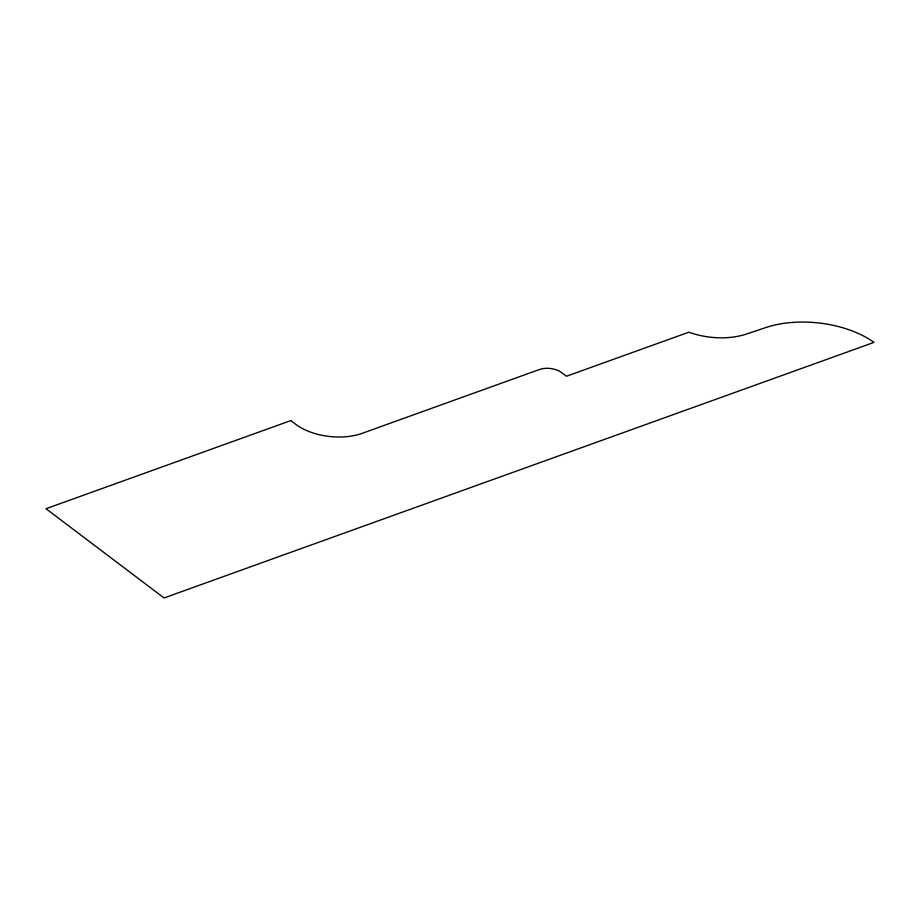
<?xml version="1.0" encoding="UTF-8"?>
<svg xmlns="http://www.w3.org/2000/svg" width="920" height="920" viewBox="0 0 920 920"><rect width="100%" height="100%" fill="white"/><g stroke="black" fill="none" stroke-linecap="round" stroke-linejoin="round"><path stroke-width="1.38" d="M290.812 420.589L46 508.725L164.047 597.954L874 342.378A79.419 42.907 6.3 0 0 765.969 327.509L746.212 334.121A53.762 29.037 6.3 0 1 688.85 332.189L566.444 376.257L561.534 372.531A15.767 8.521 6.3 0 0 539.453 369.506L361.962 433.4A47.311 25.564 6.3 0 1 295.734 424.304L290.812 420.589"/></g></svg>
